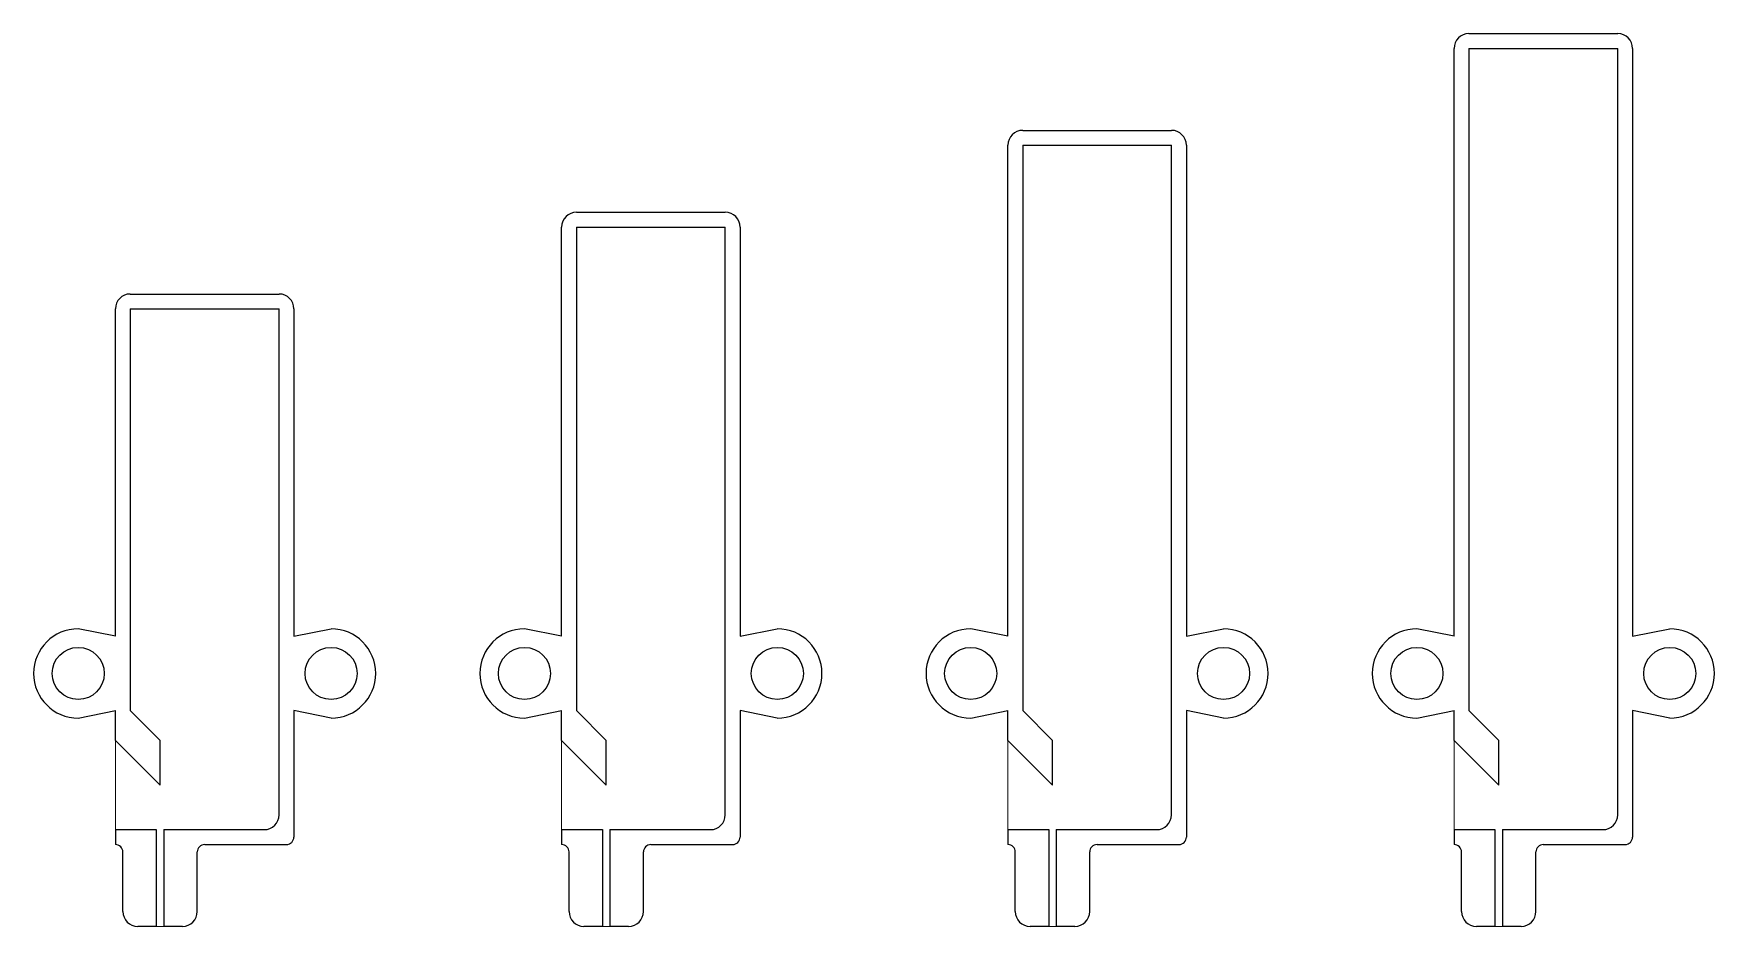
# Model space of a CAD drawing. Header units: millimetres. Extents: x -12 to 102, y -10 to 50.
import ezdxf

# ---------------------------------------------------------------- set-up
doc = ezdxf.new("R2010")
doc.units = ezdxf.units.MM
doc.layers.add('body', color=18, linetype='Continuous', true_color=0x000000)
doc.layers.add('outline', color=6, linetype='Continuous', lineweight=0, true_color=0xff00ff)

msp = doc.modelspace()

# ---------------------------------------------------------------- linework, layer by layer
at = {"layer": 'body'}
for p, q in [((85, 50.5), (95, 50.5)), ((84, 10), (84, 49.5)), ((85, 49.5), (85, 5)), ((85, 49.5), (95, 49.5)), ((95, -2), (95, 49.5)), ((96, 49.5), (96, 10)), ((54, 10), (54, 43)), ((55, 44), (65, 44)), ((55, 43), (55, 5)), ((55, 43), (65, 43)), ((65, -2), (65, 43)), ((66, 43), (66, 10)), ((25, 38.5), (35, 38.5)), ((24, 10), (24, 37.5)), ((25, 37.5), (25, 5)), ((25, 37.5), (35, 37.5)), ((35, -2), (35, 37.5)), ((36, 37.5), (36, 10)), ((-5, 33), (5, 33)), ((-6, 10), (-6, 32)), ((-5, 32), (-5, 5)), ((-5, 32), (5, 32)), ((5, -2), (5, 32)), ((6, 32), (6, 10)), ((-6, 10), (-8.5, 10.5)), ((6, 10), (8.5, 10.5)), ((24, 10), (21.5, 10.5)), ((36, 10), (38.5, 10.5)), ((54, 10), (51.5, 10.5)), ((66, 10), (68.5, 10.5)), ((84, 10), (81.5, 10.5)), ((96, 10), (98.5, 10.5)), ((-8.5, 4.5), (-6, 5)), ((-6, 3), (-6, 5)), ((-3, 3), (-5, 5)), ((6, 5), (6, -3.5)), ((8.5, 4.5), (6, 5)), ((21.5, 4.5), (24, 5)), ((24, 3), (24, 5)), ((27, 3), (25, 5)), ((36, 5), (36, -3.5)), ((38.5, 4.5), (36, 5)), ((51.5, 4.5), (54, 5)), ((54, 3), (54, 5)), ((57, 3), (55, 5)), ((66, 5), (66, -3.5)), ((68.5, 4.5), (66, 5)), ((81.5, 4.5), (84, 5)), ((84, 3), (84, 5)), ((87, 3), (85, 5)), ((96, 5), (96, -3.5)), ((98.5, 4.5), (96, 5)), ((-3, 0), (-6, 3)), ((-3, 0), (-3, 3)), ((27, 0), (24, 3)), ((27, 0), (27, 3)), ((57, 0), (54, 3)), ((57, 0), (57, 3)), ((87, 0), (84, 3)), ((87, 0), (87, 3)), ((-6, -3), (-3.25, -3)), ((-6, -3), (-6, -3)), ((-6, -3), (-6, -4)), ((-3.25, -3), (-3.25, -9.5)), ((-2.75, -3), (-2.75, -9.5)), ((-2.75, -3), (4, -3)), ((24, -3), (26.75, -3)), ((24, -3), (24, -3)), ((24, -3), (24, -4)), ((26.75, -3), (26.75, -9.5)), ((27.25, -3), (27.25, -9.5)), ((27.25, -3), (34, -3)), ((54, -3), (56.75, -3)), ((54, -3), (54, -3)), ((54, -3), (54, -4)), ((56.75, -3), (56.75, -9.5)), ((57.25, -3), (57.25, -9.5)), ((57.25, -3), (64, -3)), ((84, -3), (86.75, -3)), ((84, -3), (84, -3)), ((84, -3), (84, -4)), ((86.75, -3), (86.75, -9.5)), ((87.25, -3), (87.25, -9.5)), ((87.25, -3), (94, -3)), ((-6, -4), (-6, -4)), ((-5.5, -8.5), (-5.5, -4.5)), ((-0.5, -8.5), (-0.5, -4.5)), ((0, -4), (5.5, -4)), ((24, -4), (24, -4)), ((24.5, -8.5), (24.5, -4.5)), ((29.5, -8.5), (29.5, -4.5)), ((30, -4), (35.5, -4)), ((54, -4), (54, -4)), ((54.5, -8.5), (54.5, -4.5)), ((59.5, -8.5), (59.5, -4.5)), ((60, -4), (65.5, -4)), ((84, -4), (84, -4)), ((84.5, -8.5), (84.5, -4.5)), ((89.5, -8.5), (89.5, -4.5)), ((90, -4), (95.5, -4)), ((-3.25, -9.5), (-4.5, -9.5)), ((-1.5, -9.5), (-2.75, -9.5)), ((26.75, -9.5), (25.5, -9.5)), ((28.5, -9.5), (27.25, -9.5)), ((56.75, -9.5), (55.5, -9.5)), ((58.5, -9.5), (57.25, -9.5)), ((86.75, -9.5), (85.5, -9.5)), ((88.5, -9.5), (87.25, -9.5))]:
    msp.add_line(p, q, dxfattribs=at)
for centre in [(-8.5, 7.5), (8.5, 7.5), (21.5, 7.5), (38.5, 7.5), (51.5, 7.5), (68.5, 7.5), (81.5, 7.5), (98.5, 7.5)]:
    msp.add_circle(centre, 1.75, dxfattribs=at)
for centre, radius, start, end in [((85, 49.5), 1, 90, 180), ((95, 49.5), 1, 0, 90), ((55, 43), 1, 90, 180), ((65, 43), 1, 0, 90), ((25, 37.5), 1, 90, 180), ((35, 37.5), 1, 0, 90), ((-5, 32), 1, 90, 180), ((5, 32), 1, 0, 90), ((-8.5, 7.5), 3, 90, 270), ((8.5, 7.5), 3, 270, 90), ((21.5, 7.5), 3, 90, 270), ((38.5, 7.5), 3, 270, 90), ((51.5, 7.5), 3, 90, 270), ((68.5, 7.5), 3, 270, 90), ((81.5, 7.5), 3, 90, 270), ((98.5, 7.5), 3, 270, 90), ((4, -2), 1, 270, 0), ((34, -2), 1, 270, 0), ((64, -2), 1, 270, 0), ((94, -2), 1, 270, 0), ((-6, -4.5), 0.5, 0, 90), ((0, -4.5), 0.5, 90, 180), ((5.5, -3.5), 0.5, 270, 0), ((24, -4.5), 0.5, 0, 90), ((30, -4.5), 0.5, 90, 180), ((35.5, -3.5), 0.5, 270, 0), ((54, -4.5), 0.5, 0, 90), ((60, -4.5), 0.5, 90, 180), ((65.5, -3.5), 0.5, 270, 0), ((84, -4.5), 0.5, 0, 90), ((90, -4.5), 0.5, 90, 180), ((95.5, -3.5), 0.5, 270, 0), ((-4.5, -8.5), 1, 180, 270), ((-1.5, -8.5), 1, 270, 0), ((25.5, -8.5), 1, 180, 270), ((28.5, -8.5), 1, 270, 0), ((55.5, -8.5), 1, 180, 270), ((58.5, -8.5), 1, 270, 0), ((85.5, -8.5), 1, 180, 270), ((88.5, -8.5), 1, 270, 0)]:
    msp.add_arc(centre, radius, start, end, dxfattribs=at)
at = {"layer": 'outline'}
for p, q in [((85, 50.5), (95, 50.5)), ((84, 10), (84, 49.5)), ((96, 49.5), (96, 10)), ((54, 10), (54, 43)), ((55, 44), (65, 44)), ((66, 43), (66, 10)), ((25, 38.5), (35, 38.5)), ((24, 10), (24, 37.5)), ((36, 37.5), (36, 10)), ((-5, 33), (5, 33)), ((-6, 10), (-6, 32)), ((6, 32), (6, 10)), ((-6, 10), (-8.5, 10.5)), ((6, 10), (8.5, 10.5)), ((24, 10), (21.5, 10.5)), ((36, 10), (38.5, 10.5)), ((54, 10), (51.5, 10.5)), ((66, 10), (68.5, 10.5)), ((84, 10), (81.5, 10.5)), ((96, 10), (98.5, 10.5)), ((-8.5, 4.5), (-6, 5)), ((-6, -4), (-6, 5)), ((8.5, 4.5), (6, 5)), ((6, 5), (6, -3.5)), ((21.5, 4.5), (24, 5)), ((24, -4), (24, 5)), ((38.5, 4.5), (36, 5)), ((36, 5), (36, -3.5)), ((51.5, 4.5), (54, 5)), ((54, -4), (54, 5)), ((68.5, 4.5), (66, 5)), ((66, 5), (66, -3.5)), ((81.5, 4.5), (84, 5)), ((84, -4), (84, 5)), ((98.5, 4.5), (96, 5)), ((96, 5), (96, -3.5)), ((-6, -3), (-6, -3)), ((24, -3), (24, -3)), ((54, -3), (54, -3)), ((84, -3), (84, -3)), ((-6, -4), (-6, -4)), ((-5.5, -8.5), (-5.5, -4.5)), ((-0.5, -4.5), (-0.5, -8.5)), ((5.5, -4), (0, -4)), ((24, -4), (24, -4)), ((24.5, -8.5), (24.5, -4.5)), ((29.5, -4.5), (29.5, -8.5)), ((35.5, -4), (30, -4)), ((54, -4), (54, -4)), ((54.5, -8.5), (54.5, -4.5)), ((59.5, -4.5), (59.5, -8.5)), ((65.5, -4), (60, -4)), ((84, -4), (84, -4)), ((84.5, -8.5), (84.5, -4.5)), ((89.5, -4.5), (89.5, -8.5)), ((95.5, -4), (90, -4)), ((-1.5, -9.5), (-4.5, -9.5)), ((28.5, -9.5), (25.5, -9.5)), ((58.5, -9.5), (55.5, -9.5)), ((88.5, -9.5), (85.5, -9.5))]:
    msp.add_line(p, q, dxfattribs=at)
for centre in [(-8.5, 7.5), (8.5, 7.5), (21.5, 7.5), (38.5, 7.5), (51.5, 7.5), (68.5, 7.5), (81.5, 7.5), (98.5, 7.5)]:
    msp.add_circle(centre, 1.75, dxfattribs=at)
for centre, radius, start, end in [((85, 49.5), 1, 90, 180), ((95, 49.5), 1, 0, 90), ((55, 43), 1, 90, 180), ((65, 43), 1, 0, 90), ((25, 37.5), 1, 90, 180), ((35, 37.5), 1, 0, 90), ((-5, 32), 1, 90, 180), ((5, 32), 1, 0, 90), ((-8.5, 7.5), 3, 90, 270), ((8.5, 7.5), 3, 270, 90), ((21.5, 7.5), 3, 90, 270), ((38.5, 7.5), 3, 270, 90), ((51.5, 7.5), 3, 90, 270), ((68.5, 7.5), 3, 270, 90), ((81.5, 7.5), 3, 90, 270), ((98.5, 7.5), 3, 270, 90), ((-6, -4.5), 0.5, 0, 90), ((0, -4.5), 0.5, 90, 180), ((5.5, -3.5), 0.5, 270, 0), ((24, -4.5), 0.5, 0, 90), ((30, -4.5), 0.5, 90, 180), ((35.5, -3.5), 0.5, 270, 0), ((54, -4.5), 0.5, 0, 90), ((60, -4.5), 0.5, 90, 180), ((65.5, -3.5), 0.5, 270, 0), ((84, -4.5), 0.5, 0, 90), ((90, -4.5), 0.5, 90, 180), ((95.5, -3.5), 0.5, 270, 0), ((-4.5, -8.5), 1, 180, 270), ((-1.5, -8.5), 1, 270, 0), ((25.5, -8.5), 1, 180, 270), ((28.5, -8.5), 1, 270, 0), ((55.5, -8.5), 1, 180, 270), ((58.5, -8.5), 1, 270, 0), ((85.5, -8.5), 1, 180, 270), ((88.5, -8.5), 1, 270, 0)]:
    msp.add_arc(centre, radius, start, end, dxfattribs=at)

doc.saveas('drawing.dxf')
